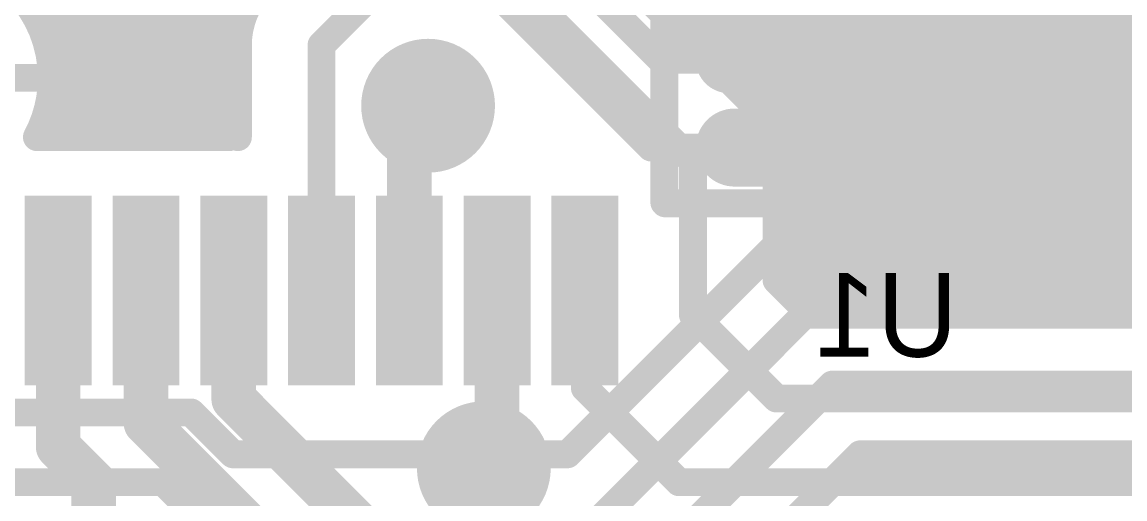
# Model space of a CAD drawing. Header units: millimetres. Extents: x 1.9 to 5.81, y 3 to 5.61.
# Drawn here: x 3.9593 to 4.355, y 4.104 to 4.275 of the extents above; entities that cross this region are included whole.
import ezdxf

# ---------------------------------------------------------------- set-up
doc = ezdxf.new("R2010")
doc.units = ezdxf.units.MM
doc.header["$MEASUREMENT"] = 0
for name, color, linetype in [('BottomLayer', 5, 'Continuous'), ('BottomOverlay', 54, 'Continuous'), ('BottomPaste', 16, 'Continuous'), ('BottomSolder', 6, 'Continuous'), ('MultiLayer', 9, 'Continuous'), ('TopLayer', 1, 'Continuous'), ('TopOverlay', 2, 'Continuous'), ('TopPaste', 8, 'Continuous'), ('TopSolder', 216, 'Continuous')]:
    doc.layers.add(name, color=color, linetype=linetype)

msp = doc.modelspace()

# ---------------------------------------------------------------- linework, layer by layer
at = {"layer": 'BottomLayer'}
for points, const_width in [([(4.26, 4.17), (4.26, 4.48)], 0.01), ([(4.27, 4.17), (4.27, 4.48)], 0.01), ([(4.28, 4.17), (4.28, 4.48)], 0.01), ([(4.29, 4.17), (4.29, 4.48)], 0.01), ([(4.3, 4.17), (4.3, 4.48)], 0.01), ([(4.31, 4.17), (4.31, 4.48)], 0.01), ([(4.32, 4.17), (4.32, 4.48)], 0.01), ([(4.33, 4.17), (4.33, 4.48)], 0.01), ([(4.34, 4.17), (4.34, 4.48)], 0.01), ([(4.35, 4.17), (4.35, 4.48)], 0.01), ([(4.36, 4.17), (4.36, 4.48)], 0.01), ([(4.25, 4.17), (4.25, 4.4675)], 0.01), ([(4.24, 4.17243), (4.24, 4.4575)], 0.01), ([(4.23, 4.225), (4.23, 4.4475)], 0.01), ([(4.19, 4.27743), (4.19, 4.445)], 0.01), ([(4.2, 4.26743), (4.2, 4.445)], 0.01), ([(4.21, 4.25743), (4.21, 4.445)], 0.01), ([(4.22, 4.24743), (4.22, 4.445)], 0.01), ([(3.97, 4.255), (3.97, 4.374)], 0.01), ([(3.98, 4.23374), (3.98, 4.374)], 0.01), ([(3.99, 4.23374), (3.99, 4.374)], 0.01), ([(4, 4.23374), (4, 4.374)], 0.01), ([(4.01, 4.23374), (4.01, 4.374)], 0.01), ([(4.02, 4.23374), (4.02, 4.374)], 0.01), ([(4.03, 4.23374), (4.03, 4.374)], 0.01), ([(4.15623, 4.3112), (4.2212, 4.24623)], 0.01), ([(4.06677, 4.26677), (4.09, 4.29)], 0.01), ([(4.135, 4.29), (4.2, 4.225)], 0.01), ([(3.96242, 4.28), (4.03985, 4.28)], 0.01), ([(4.18743, 4.28), (4.81757, 4.28)], 0.01), ([(3.96743, 4.27), (4.03695, 4.27)], 0.01), ([(4.19743, 4.27), (4.80757, 4.27)], 0.01), ([(4.03677, 4.23374), (4.03677, 4.26677)], 0.01), ([(4.06677, 4.17874), (4.06677, 4.26677)], 0.01), ([(3.96972, 4.26), (4.03677, 4.26)], 0.01), ([(4.20743, 4.26), (4.79757, 4.26)], 0.01), ([(3.97, 4.23374), (3.97, 4.255)], 0.01), ([(3.96972, 4.25), (4.03677, 4.25)], 0.01), ([(4.21743, 4.25), (4.78757, 4.25)], 0.01), ([(3.96743, 4.24), (4.03677, 4.24)], 0.01), ([(4.22598, 4.24), (4.77757, 4.24)], 0.01), ([(3.96466, 4.23374), (3.97078, 4.23374)], 0.01), ([(3.96466, 4.23374), (3.97078, 4.23374)], 0.01), ([(3.97078, 4.23374), (3.97379, 4.23374)], 0.01), ([(3.97078, 4.23374), (3.97379, 4.23374)], 0.01), ([(3.97078, 4.23374), (3.97379, 4.23374)], 0.01), ([(3.97379, 4.23374), (4.00228, 4.23374)], 0.01), ([(3.97379, 4.23374), (4.00228, 4.23374)], 0.01), ([(4.00228, 4.23374), (4.00528, 4.23374)], 0.01), ([(4.00228, 4.23374), (4.00528, 4.23374)], 0.01), ([(4.00228, 4.23374), (4.00528, 4.23374)], 0.01), ([(4.00528, 4.23374), (4.03377, 4.23374)], 0.01), ([(4.00528, 4.23374), (4.03377, 4.23374)], 0.01), ([(4.09827, 4.17874), (4.09827, 4.23024)], 0.016), ([(4.22958, 4.23), (4.76757, 4.23)], 0.01), ([(4.2, 4.17), (4.2, 4.225)], 0.01), ([(4.23, 4.18243), (4.23, 4.225)], 0.01), ([(4.23, 4.18243), (4.23, 4.225)], 0.01), ([(4.23, 4.22), (4.75764, 4.22)], 0.01), ([(4.23, 4.21), (4.75172, 4.21)], 0.01), ([(4.23, 4.2), (4.75, 4.2)], 0.01), ([(4.23, 4.19), (4.75, 4.19)], 0.01), ([(3.97228, 4.12272), (3.97228, 4.17874)], 0.016), ([(4.00378, 4.13122), (4.00378, 4.17874)], 0.016), ([(4.03528, 4.13973), (4.03528, 4.17874)], 0.016), ([(4.12976, 4.11374), (4.12976, 4.17874)], 0.016), ([(4.23, 4.18243), (4.24243, 4.17)], 0.01), ([(4.16126, 4.14374), (4.16126, 4.17874)], 0.01), ([(4.23243, 4.18), (4.75, 4.18)], 0.01), ([(4.2, 4.17), (4.23, 4.14)], 0.01), ([(4.24243, 4.17), (4.74757, 4.17)], 0.01), ([(4.24243, 4.17), (4.74757, 4.17)], 0.01), ([(4.03528, 4.13973), (4.09, 4.085)], 0.016), ([(4.16126, 4.14374), (4.195, 4.11)], 0.01), ([(4.23, 4.14), (4.76, 4.14)], 0.01), ([(4.00378, 4.13122), (4.04, 4.095)], 0.016), ([(3.97228, 4.12272), (3.985, 4.11)], 0.016), ([(3.985, 4.07), (3.985, 4.11)], 0.016), ([(4.195, 4.11), (4.77, 4.11)], 0.01)]:
    msp.add_lwpolyline(points, dxfattribs=dict(at, const_width=const_width))
at = {"layer": 'BottomLayer', "const_width": 0.01}
for points in [[(3.88302, 4.23878, -1.203684), (3.97, 4.255)], [(4.03677, 4.26677, -0.19906), (4.04557, 4.288)], [(4.03677, 4.26677, -0.198912), (4.04556, 4.28799)], [(3.97, 4.255, -0.12364), (3.96466, 4.23374)], [(4.2212, 4.24623, -0.19906), (4.23, 4.225)], [(4.22121, 4.24621, -0.198912), (4.23, 4.225)]]:
    msp.add_lwpolyline(points, format="xyb", dxfattribs=at)
at = {"layer": 'BottomLayer'}
for points, const_width in [([(3.95992, 4.28, 1), (3.96492, 4.28, 1)], 0.005), ([(4.03735, 4.28, 1), (4.04235, 4.28, 1)], 0.005), ([(4.18493, 4.28, 1), (4.18993, 4.28, 1)], 0.005), ([(4.1875, 4.27743, 1), (4.1925, 4.27743, 1)], 0.005), ([(3.96493, 4.27, 1), (3.96993, 4.27, 1)], 0.005), ([(4.03445, 4.27, 1), (4.03945, 4.27, 1)], 0.005), ([(4.19493, 4.27, 1), (4.19993, 4.27, 1)], 0.005), ([(4.03427, 4.26677, 1), (4.03927, 4.26677, 1)], 0.005), ([(4.03427, 4.26677, 1), (4.03927, 4.26677, 1)], 0.005), ([(4.03427, 4.26677, 1), (4.03927, 4.26677, 1)], 0.005), ([(4.06427, 4.26677, 1), (4.06927, 4.26677, 1)], 0.005), ([(4.06427, 4.26677, 1), (4.06927, 4.26677, 1)], 0.005), ([(4.1975, 4.26743, 1), (4.2025, 4.26743, 1)], 0.005), ([(3.96722, 4.26, 1), (3.97222, 4.26, 1)], 0.005), ([(4.03427, 4.26, 1), (4.03927, 4.26, 1)], 0.005), ([(4.095, 4.245, 1), (4.115, 4.245, 1)], 0.02), ([(4.20493, 4.26, 1), (4.20993, 4.26, 1)], 0.005), ([(4.2075, 4.25743, 1), (4.2125, 4.25743, 1)], 0.005), ([(3.9675, 4.255, 1), (3.9725, 4.255, 1)], 0.005), ([(3.9675, 4.255, 1), (3.9725, 4.255, 1)], 0.005), ([(3.9675, 4.255, 1), (3.9725, 4.255, 1)], 0.005), ([(3.9675, 4.255, 1), (3.9725, 4.255, 1)], 0.005), ([(3.96722, 4.25, 1), (3.97222, 4.25, 1)], 0.005), ([(4.03427, 4.25, 1), (4.03927, 4.25, 1)], 0.005), ([(4.21493, 4.25, 1), (4.21993, 4.25, 1)], 0.005), ([(4.2175, 4.24743, 1), (4.2225, 4.24743, 1)], 0.005), ([(4.2187, 4.24623, 1), (4.2237, 4.24623, 1)], 0.005), ([(4.2187, 4.24623, 1), (4.2237, 4.24623, 1)], 0.005), ([(4.21871, 4.24621, 1), (4.22371, 4.24621, 1)], 0.005), ([(3.96493, 4.24, 1), (3.96993, 4.24, 1)], 0.005), ([(4.03427, 4.24, 1), (4.03927, 4.24, 1)], 0.005), ([(4.22348, 4.24, 1), (4.22848, 4.24, 1)], 0.005), ([(3.96216, 4.23374, 1), (3.96716, 4.23374, 1)], 0.005), ([(3.96216, 4.23374, 1), (3.96716, 4.23374, 1)], 0.005), ([(3.96216, 4.23374, 1), (3.96716, 4.23374, 1)], 0.005), ([(3.9675, 4.23374, 1), (3.9725, 4.23374, 1)], 0.005), ([(3.96828, 4.23374, 1), (3.97328, 4.23374, 1)], 0.005), ([(3.96828, 4.23374, 1), (3.97328, 4.23374, 1)], 0.005), ([(3.96828, 4.23374, 1), (3.97328, 4.23374, 1)], 0.005), ([(3.96828, 4.23374, 1), (3.97328, 4.23374, 1)], 0.005), ([(3.96828, 4.23374, 1), (3.97328, 4.23374, 1)], 0.005), ([(3.97129, 4.23374, 1), (3.97629, 4.23374, 1)], 0.005), ([(3.97129, 4.23374, 1), (3.97629, 4.23374, 1)], 0.005), ([(3.97129, 4.23374, 1), (3.97629, 4.23374, 1)], 0.005), ([(3.97129, 4.23374, 1), (3.97629, 4.23374, 1)], 0.005), ([(3.97129, 4.23374, 1), (3.97629, 4.23374, 1)], 0.005), ([(3.9775, 4.23374, 1), (3.9825, 4.23374, 1)], 0.005), ([(3.9875, 4.23374, 1), (3.9925, 4.23374, 1)], 0.005), ([(3.9975, 4.23374, 1), (4.0025, 4.23374, 1)], 0.005), ([(3.99978, 4.23374, 1), (4.00478, 4.23374, 1)], 0.005), ([(3.99978, 4.23374, 1), (4.00478, 4.23374, 1)], 0.005), ([(3.99978, 4.23374, 1), (4.00478, 4.23374, 1)], 0.005), ([(3.99978, 4.23374, 1), (4.00478, 4.23374, 1)], 0.005), ([(3.99978, 4.23374, 1), (4.00478, 4.23374, 1)], 0.005), ([(4.00278, 4.23374, 1), (4.00778, 4.23374, 1)], 0.005), ([(4.00278, 4.23374, 1), (4.00778, 4.23374, 1)], 0.005), ([(4.00278, 4.23374, 1), (4.00778, 4.23374, 1)], 0.005), ([(4.00278, 4.23374, 1), (4.00778, 4.23374, 1)], 0.005), ([(4.00278, 4.23374, 1), (4.00778, 4.23374, 1)], 0.005), ([(4.0075, 4.23374, 1), (4.0125, 4.23374, 1)], 0.005), ([(4.0175, 4.23374, 1), (4.0225, 4.23374, 1)], 0.005), ([(4.0275, 4.23374, 1), (4.0325, 4.23374, 1)], 0.005), ([(4.03127, 4.23374, 1), (4.03627, 4.23374, 1)], 0.005), ([(4.03127, 4.23374, 1), (4.03627, 4.23374, 1)], 0.005), ([(4.03427, 4.23374, 1), (4.03927, 4.23374, 1)], 0.005), ([(4.09427, 4.23024, 1), (4.10227, 4.23024, 1)], 0.008), ([(4.22708, 4.23, 1), (4.23208, 4.23, 1)], 0.005), ([(4.1975, 4.225, 1), (4.2025, 4.225, 1)], 0.005), ([(4.1975, 4.225, 1), (4.2025, 4.225, 1)], 0.005), ([(4.2275, 4.225, 1), (4.2325, 4.225, 1)], 0.005), ([(4.2275, 4.225, 1), (4.2325, 4.225, 1)], 0.005), ([(4.2275, 4.225, 1), (4.2325, 4.225, 1)], 0.005), ([(4.2275, 4.225, 1), (4.2325, 4.225, 1)], 0.005), ([(4.2275, 4.225, 1), (4.2325, 4.225, 1)], 0.005), ([(4.2275, 4.22, 1), (4.2325, 4.22, 1)], 0.005), ([(4.2275, 4.21, 1), (4.2325, 4.21, 1)], 0.005), ([(4.2275, 4.2, 1), (4.2325, 4.2, 1)], 0.005), ([(4.2275, 4.19, 1), (4.2325, 4.19, 1)], 0.005), ([(3.96828, 4.17874, 1), (3.97628, 4.17874, 1)], 0.008), ([(3.99978, 4.17874, 1), (4.00778, 4.17874, 1)], 0.008), ([(4.03127, 4.17874, 1), (4.03927, 4.17874, 1)], 0.008), ([(4.09427, 4.17874, 1), (4.10227, 4.17874, 1)], 0.008), ([(4.12576, 4.17874, 1), (4.13376, 4.17874, 1)], 0.008), ([(4.2275, 4.18243, 1), (4.2325, 4.18243, 1)], 0.005), ([(4.2275, 4.18243, 1), (4.2325, 4.18243, 1)], 0.005), ([(4.2275, 4.18243, 1), (4.2325, 4.18243, 1)], 0.005), ([(4.06427, 4.17874, 1), (4.06927, 4.17874, 1)], 0.005), ([(4.15876, 4.17874, 1), (4.16376, 4.17874, 1)], 0.005), ([(4.22993, 4.18, 1), (4.23493, 4.18, 1)], 0.005), ([(4.1975, 4.17, 1), (4.2025, 4.17, 1)], 0.005), ([(4.1975, 4.17, 1), (4.2025, 4.17, 1)], 0.005), ([(4.2375, 4.17243, 1), (4.2425, 4.17243, 1)], 0.005), ([(4.23993, 4.17, 1), (4.24493, 4.17, 1)], 0.005), ([(4.23993, 4.17, 1), (4.24493, 4.17, 1)], 0.005), ([(4.23993, 4.17, 1), (4.24493, 4.17, 1)], 0.005), ([(4.2475, 4.17, 1), (4.2525, 4.17, 1)], 0.005), ([(4.2575, 4.17, 1), (4.2625, 4.17, 1)], 0.005), ([(4.2675, 4.17, 1), (4.2725, 4.17, 1)], 0.005), ([(4.2775, 4.17, 1), (4.2825, 4.17, 1)], 0.005), ([(4.2875, 4.17, 1), (4.2925, 4.17, 1)], 0.005), ([(4.2975, 4.17, 1), (4.3025, 4.17, 1)], 0.005), ([(4.3075, 4.17, 1), (4.3125, 4.17, 1)], 0.005), ([(4.3175, 4.17, 1), (4.3225, 4.17, 1)], 0.005), ([(4.3275, 4.17, 1), (4.3325, 4.17, 1)], 0.005), ([(4.3375, 4.17, 1), (4.3425, 4.17, 1)], 0.005), ([(4.3475, 4.17, 1), (4.3525, 4.17, 1)], 0.005), ([(4.3575, 4.17, 1), (4.3625, 4.17, 1)], 0.005), ([(4.03127, 4.13973, 1), (4.03927, 4.13973, 1)], 0.008), ([(4.03127, 4.13973, 1), (4.03927, 4.13973, 1)], 0.008), ([(4.15876, 4.14374, 1), (4.16376, 4.14374, 1)], 0.005), ([(4.15876, 4.14374, 1), (4.16376, 4.14374, 1)], 0.005), ([(4.2275, 4.14, 1), (4.2325, 4.14, 1)], 0.005), ([(4.2275, 4.14, 1), (4.2325, 4.14, 1)], 0.005), ([(3.99978, 4.13122, 1), (4.00778, 4.13122, 1)], 0.008), ([(3.99978, 4.13122, 1), (4.00778, 4.13122, 1)], 0.008), ([(4.115, 4.115, 1), (4.135, 4.115, 1)], 0.02), ([(3.96828, 4.12272, 1), (3.97628, 4.12272, 1)], 0.008), ([(3.96828, 4.12272, 1), (3.97628, 4.12272, 1)], 0.008), ([(4.12576, 4.11374, 1), (4.13376, 4.11374, 1)], 0.008), ([(3.981, 4.11, 1), (3.989, 4.11, 1)], 0.008), ([(3.981, 4.11, 1), (3.989, 4.11, 1)], 0.008), ([(4.1925, 4.11, 1), (4.1975, 4.11, 1)], 0.005), ([(4.1925, 4.11, 1), (4.1975, 4.11, 1)], 0.005)]:
    msp.add_lwpolyline(points, format="xyb", close=True, dxfattribs=dict(at, const_width=const_width))
for points in [[(3.98028, 4.20874), (3.96428, 4.20874), (3.98028, 4.14874), (3.96428, 4.14874)], [(4.01178, 4.20874), (3.99578, 4.20874), (4.01178, 4.14874), (3.99578, 4.14874)], [(4.04328, 4.20874), (4.02728, 4.20874), (4.04328, 4.14874), (4.02728, 4.14874)], [(4.07477, 4.20874), (4.05877, 4.20874), (4.07477, 4.14874), (4.05877, 4.14874)], [(4.10627, 4.20874), (4.09027, 4.20874), (4.10627, 4.14874), (4.09027, 4.14874)], [(4.13776, 4.20874), (4.12176, 4.20874), (4.13776, 4.14874), (4.12176, 4.14874)], [(4.16926, 4.20874), (4.15326, 4.20874), (4.16926, 4.14874), (4.15326, 4.14874)]]:
    msp.add_solid(points, dxfattribs=at)
at = {"layer": 'BottomPaste'}
for points in [[(3.98028, 4.20874), (3.96428, 4.20874), (3.98028, 4.14874), (3.96428, 4.14874)], [(3.98028, 4.20874), (3.96428, 4.20874), (3.98028, 4.14874), (3.96428, 4.14874)], [(4.01178, 4.20874), (3.99578, 4.20874), (4.01178, 4.14874), (3.99578, 4.14874)], [(4.01178, 4.20874), (3.99578, 4.20874), (4.01178, 4.14874), (3.99578, 4.14874)], [(4.04328, 4.20874), (4.02728, 4.20874), (4.04328, 4.14874), (4.02728, 4.14874)], [(4.04328, 4.20874), (4.02728, 4.20874), (4.04328, 4.14874), (4.02728, 4.14874)], [(4.07477, 4.20874), (4.05877, 4.20874), (4.07477, 4.14874), (4.05877, 4.14874)], [(4.07477, 4.20874), (4.05877, 4.20874), (4.07477, 4.14874), (4.05877, 4.14874)], [(4.10627, 4.20874), (4.09027, 4.20874), (4.10627, 4.14874), (4.09027, 4.14874)], [(4.10627, 4.20874), (4.09027, 4.20874), (4.10627, 4.14874), (4.09027, 4.14874)], [(4.13776, 4.20874), (4.12176, 4.20874), (4.13776, 4.14874), (4.12176, 4.14874)], [(4.13776, 4.20874), (4.12176, 4.20874), (4.13776, 4.14874), (4.12176, 4.14874)], [(4.16926, 4.20874), (4.15326, 4.20874), (4.16926, 4.14874), (4.15326, 4.14874)], [(4.16926, 4.20874), (4.15326, 4.20874), (4.16926, 4.14874), (4.15326, 4.14874)]]:
    msp.add_solid(points, dxfattribs=at)
at = {"layer": 'BottomSolder', "const_width": 0.024}
for points in [[(4.093, 4.245, 1), (4.117, 4.245, 1)], [(4.093, 4.245, 1), (4.117, 4.245, 1)], [(4.113, 4.115, 1), (4.137, 4.115, 1)], [(4.113, 4.115, 1), (4.137, 4.115, 1)]]:
    msp.add_lwpolyline(points, format="xyb", close=True, dxfattribs=at)
at = {"layer": 'BottomSolder'}
for points in [[(3.98428, 4.21274), (3.96028, 4.21274), (3.98428, 4.14474), (3.96028, 4.14474)], [(3.98428, 4.21274), (3.96028, 4.21274), (3.98428, 4.14474), (3.96028, 4.14474)], [(4.01578, 4.21274), (3.99178, 4.21274), (4.01578, 4.14474), (3.99178, 4.14474)], [(4.01578, 4.21274), (3.99178, 4.21274), (4.01578, 4.14474), (3.99178, 4.14474)], [(4.04727, 4.21274), (4.02327, 4.21274), (4.04727, 4.14474), (4.02327, 4.14474)], [(4.04727, 4.21274), (4.02327, 4.21274), (4.04727, 4.14474), (4.02327, 4.14474)], [(4.07877, 4.21274), (4.05477, 4.21274), (4.07877, 4.14474), (4.05477, 4.14474)], [(4.07877, 4.21274), (4.05477, 4.21274), (4.07877, 4.14474), (4.05477, 4.14474)], [(4.11027, 4.21274), (4.08627, 4.21274), (4.11027, 4.14474), (4.08627, 4.14474)], [(4.11027, 4.21274), (4.08627, 4.21274), (4.11027, 4.14474), (4.08627, 4.14474)], [(4.14176, 4.21274), (4.11776, 4.21274), (4.14176, 4.14474), (4.11776, 4.14474)], [(4.14176, 4.21274), (4.11776, 4.21274), (4.14176, 4.14474), (4.11776, 4.14474)], [(4.17326, 4.21274), (4.14926, 4.21274), (4.17326, 4.14474), (4.14926, 4.14474)], [(4.17326, 4.21274), (4.14926, 4.21274), (4.17326, 4.14474), (4.14926, 4.14474)]]:
    msp.add_solid(points, dxfattribs=at)
at = {"layer": 'MultiLayer', "const_width": 0.02}
for points in [[(4.095, 4.245, 1), (4.115, 4.245, 1)], [(4.115, 4.115, 1), (4.135, 4.115, 1)]]:
    msp.add_lwpolyline(points, format="xyb", close=True, dxfattribs=at)
at = {"layer": 'TopLayer'}
for points, const_width in [([(4.13, 4.32), (4.1885, 4.2615)], 0.01), ([(3.98, 4.255), (4.02, 4.295)], 0.01), ([(4.12, 4.295), (4.185, 4.23)], 0.01), ([(4.213, 4.2615), (4.247, 4.2615)], 0.016), ([(4.293, 4.2615), (4.327, 4.2615)], 0.016), ([(4.1885, 4.2615), (4.23, 4.2615)], 0.01), ([(4.31, 4.2615), (4.5865, 4.2615)], 0.01), ([(3.925, 4.255), (3.98, 4.255)], 0.01), ([(4.215, 4.23), (4.245, 4.23)], 0.02), ([(4.185, 4.23), (4.23, 4.23)], 0.01), ([(4.31, 4.23), (4.76, 4.23)], 0.01), ([(4.155, 4.12), (4.23, 4.195)], 0.01), ([(4.23, 4.195), (4.875, 4.195)], 0.01), ([(4.15, 4.08), (4.24, 4.17)], 0.01), ([(4.24, 4.17), (4.885, 4.17)], 0.01), ([(4.165, 4.06), (4.25, 4.145)], 0.01), ([(4.25, 4.145), (4.9, 4.145)], 0.01), ([(3.805, 4.135), (4.02, 4.135)], 0.01), ([(4.02, 4.135), (4.035, 4.12)], 0.01), ([(4.035, 4.12), (4.155, 4.12)], 0.01), ([(4.18, 4.04), (4.26, 4.12)], 0.01), ([(4.26, 4.12), (4.915, 4.12)], 0.01), ([(3.81, 4.11), (4.01, 4.11)], 0.01), ([(4.01, 4.11), (4.04, 4.08)], 0.01)]:
    msp.add_lwpolyline(points, dxfattribs=dict(at, const_width=const_width))
for points, const_width in [([(4.209, 4.2615, 1), (4.217, 4.2615, 1)], 0.008), ([(4.243, 4.2615, 1), (4.251, 4.2615, 1)], 0.008), ([(4.289, 4.2615, 1), (4.297, 4.2615, 1)], 0.008), ([(4.323, 4.2615, 1), (4.331, 4.2615, 1)], 0.008), ([(4.186, 4.2615, 1), (4.191, 4.2615, 1)], 0.005), ([(4.186, 4.2615, 1), (4.191, 4.2615, 1)], 0.005), ([(4.2275, 4.2615, 1), (4.2325, 4.2615, 1)], 0.005), ([(4.3075, 4.2615, 1), (4.3125, 4.2615, 1)], 0.005), ([(4.095, 4.245, 1), (4.115, 4.245, 1)], 0.02), ([(3.9775, 4.255, 1), (3.9825, 4.255, 1)], 0.005), ([(3.9775, 4.255, 1), (3.9825, 4.255, 1)], 0.005), ([(4.21, 4.23, 1), (4.22, 4.23, 1)], 0.01), ([(4.24, 4.23, 1), (4.25, 4.23, 1)], 0.01), ([(4.1825, 4.23, 1), (4.1875, 4.23, 1)], 0.005), ([(4.1825, 4.23, 1), (4.1875, 4.23, 1)], 0.005), ([(4.2275, 4.23, 1), (4.2325, 4.23, 1)], 0.005), ([(4.3075, 4.23, 1), (4.3125, 4.23, 1)], 0.005), ([(4.2275, 4.195, 1), (4.2325, 4.195, 1)], 0.005), ([(4.2275, 4.195, 1), (4.2325, 4.195, 1)], 0.005), ([(4.2375, 4.17, 1), (4.2425, 4.17, 1)], 0.005), ([(4.2375, 4.17, 1), (4.2425, 4.17, 1)], 0.005), ([(4.2475, 4.145, 1), (4.2525, 4.145, 1)], 0.005), ([(4.2475, 4.145, 1), (4.2525, 4.145, 1)], 0.005), ([(4.0175, 4.135, 1), (4.0225, 4.135, 1)], 0.005), ([(4.0175, 4.135, 1), (4.0225, 4.135, 1)], 0.005), ([(4.115, 4.115, 1), (4.135, 4.115, 1)], 0.02), ([(4.0325, 4.12, 1), (4.0375, 4.12, 1)], 0.005), ([(4.0325, 4.12, 1), (4.0375, 4.12, 1)], 0.005), ([(4.1525, 4.12, 1), (4.1575, 4.12, 1)], 0.005), ([(4.1525, 4.12, 1), (4.1575, 4.12, 1)], 0.005), ([(4.2575, 4.12, 1), (4.2625, 4.12, 1)], 0.005), ([(4.2575, 4.12, 1), (4.2625, 4.12, 1)], 0.005), ([(4.0075, 4.11, 1), (4.0125, 4.11, 1)], 0.005), ([(4.0075, 4.11, 1), (4.0125, 4.11, 1)], 0.005)]:
    msp.add_lwpolyline(points, format="xyb", close=True, dxfattribs=dict(at, const_width=const_width))
msp.add_solid([(4.335, 4.24), (4.285, 4.24), (4.335, 4.22), (4.285, 4.22)], dxfattribs=at)
at = {"layer": 'TopOverlay', "const_width": 0.01}
for points in [[(4.18976, 4.21025), (4.18976, 4.34524)], [(4.35, 4.21), (4.35, 4.345)], [(4.19, 4.21), (4.35, 4.21)]]:
    msp.add_lwpolyline(points, dxfattribs=at)
at = {"layer": 'TopOverlay', "const_width": 0.005}
for points in [[(4.18726, 4.21025, 1), (4.19226, 4.21025, 1)], [(4.1875, 4.21, 1), (4.1925, 4.21, 1)], [(4.3475, 4.21, 1), (4.3525, 4.21, 1)], [(4.3475, 4.21, 1), (4.3525, 4.21, 1)]]:
    msp.add_lwpolyline(points, format="xyb", close=True, dxfattribs=at)
at = {"layer": 'TopPaste'}
for points, const_width in [([(4.213, 4.2615), (4.247, 4.2615)], 0.016), ([(4.213, 4.2615), (4.247, 4.2615)], 0.016), ([(4.293, 4.2615), (4.327, 4.2615)], 0.016), ([(4.293, 4.2615), (4.327, 4.2615)], 0.016), ([(4.215, 4.23), (4.245, 4.23)], 0.02), ([(4.215, 4.23), (4.245, 4.23)], 0.02)]:
    msp.add_lwpolyline(points, dxfattribs=dict(at, const_width=const_width))
for points, const_width in [([(4.209, 4.2615, 1), (4.217, 4.2615, 1)], 0.008), ([(4.209, 4.2615, 1), (4.217, 4.2615, 1)], 0.008), ([(4.243, 4.2615, 1), (4.251, 4.2615, 1)], 0.008), ([(4.243, 4.2615, 1), (4.251, 4.2615, 1)], 0.008), ([(4.289, 4.2615, 1), (4.297, 4.2615, 1)], 0.008), ([(4.289, 4.2615, 1), (4.297, 4.2615, 1)], 0.008), ([(4.323, 4.2615, 1), (4.331, 4.2615, 1)], 0.008), ([(4.323, 4.2615, 1), (4.331, 4.2615, 1)], 0.008), ([(4.21, 4.23, 1), (4.22, 4.23, 1)], 0.01), ([(4.21, 4.23, 1), (4.22, 4.23, 1)], 0.01), ([(4.24, 4.23, 1), (4.25, 4.23, 1)], 0.01), ([(4.24, 4.23, 1), (4.25, 4.23, 1)], 0.01)]:
    msp.add_lwpolyline(points, format="xyb", close=True, dxfattribs=dict(at, const_width=const_width))
msp.add_solid([(4.335, 4.24), (4.285, 4.24), (4.335, 4.22), (4.285, 4.22)], dxfattribs=at)
msp.add_solid([(4.335, 4.24), (4.285, 4.24), (4.335, 4.22), (4.285, 4.22)], dxfattribs=at)
at = {"layer": 'TopSolder'}
for points, const_width in [([(4.213, 4.2615), (4.247, 4.2615)], 0.024), ([(4.213, 4.2615), (4.247, 4.2615)], 0.024), ([(4.293, 4.2615), (4.327, 4.2615)], 0.024), ([(4.293, 4.2615), (4.327, 4.2615)], 0.024), ([(4.215, 4.23), (4.245, 4.23)], 0.028), ([(4.215, 4.23), (4.245, 4.23)], 0.028)]:
    msp.add_lwpolyline(points, dxfattribs=dict(at, const_width=const_width))
for points, const_width in [([(4.207, 4.2615, 1), (4.219, 4.2615, 1)], 0.012), ([(4.207, 4.2615, 1), (4.219, 4.2615, 1)], 0.012), ([(4.241, 4.2615, 1), (4.253, 4.2615, 1)], 0.012), ([(4.241, 4.2615, 1), (4.253, 4.2615, 1)], 0.012), ([(4.287, 4.2615, 1), (4.299, 4.2615, 1)], 0.012), ([(4.287, 4.2615, 1), (4.299, 4.2615, 1)], 0.012), ([(4.321, 4.2615, 1), (4.333, 4.2615, 1)], 0.012), ([(4.321, 4.2615, 1), (4.333, 4.2615, 1)], 0.012), ([(4.093, 4.245, 1), (4.117, 4.245, 1)], 0.024), ([(4.093, 4.245, 1), (4.117, 4.245, 1)], 0.024), ([(4.208, 4.23, 1), (4.222, 4.23, 1)], 0.014), ([(4.208, 4.23, 1), (4.222, 4.23, 1)], 0.014), ([(4.238, 4.23, 1), (4.252, 4.23, 1)], 0.014), ([(4.238, 4.23, 1), (4.252, 4.23, 1)], 0.014), ([(4.113, 4.115, 1), (4.137, 4.115, 1)], 0.024), ([(4.113, 4.115, 1), (4.137, 4.115, 1)], 0.024)]:
    msp.add_lwpolyline(points, format="xyb", close=True, dxfattribs=dict(at, const_width=const_width))
msp.add_solid([(4.339, 4.244), (4.281, 4.244), (4.339, 4.216), (4.281, 4.216)], dxfattribs=at)
msp.add_solid([(4.339, 4.244), (4.281, 4.244), (4.339, 4.216), (4.281, 4.216)], dxfattribs=at)

# ---------------------------------------------------------------- texts
at = {"layer": 'BottomOverlay', "text_generation_flag": 2}
msp.add_text('U1', height=0.03, rotation=360, dxfattribs=at).set_placement((4.295, 4.155))

doc.saveas('drawing.dxf')
